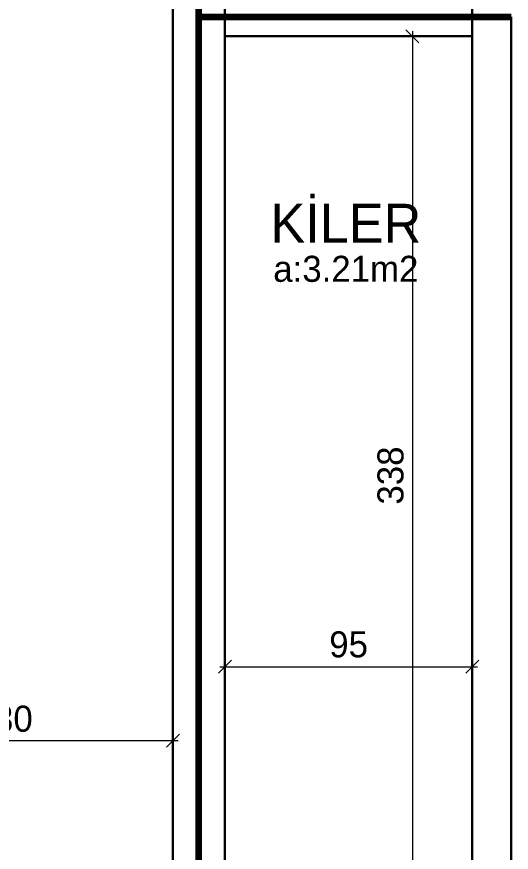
# Model space of a CAD drawing. Header units: centimetres. Extents: x 562865 to 1310255, y -148070 to 32737.
# Drawn here: x 621793 to 621983, y 18172 to 18493 of the extents above; entities that cross this region are included whole.
import ezdxf
from ezdxf.enums import TextEntityAlignment as Align

# ---------------------------------------------------------------- set-up
doc = ezdxf.new("R2010")
doc.units = ezdxf.units.CM
doc.header["$LTSCALE"] = 2.5
doc.layers.get('0').update_dxf_attribs({"color": 86})
doc.layers.add('alan', color=7, linetype='Continuous')
doc.layers.add('mahal', color=7, linetype='Continuous')
for name, color, linetype, lineweight in [('DUVAR', 4, 'Continuous', 30), ('iç ölçü', 106, 'Continuous', 18), ('kolon', 1, 'Continuous', 53)]:
    doc.layers.add(name, color=color, linetype=linetype, lineweight=lineweight)
doc.styles.add('PINAR', font='comic.ttf')
doc.dimstyles.new('TEMİZ ÖLÇÜ', dxfattribs={"dimtxt": 10, "dimasz": 5, "dimexe": 1.8, "dimexo": 0.625, "dimgap": 3, "dimtad": 1, "dimdec": 0, "dimrnd": 0.5, "dimzin": 1, "dimdsep": 46, "dimtxsty": 'PINAR', "dimblk": 'OBLIQUE', "dimcen": 0.9, "dimdle": 2, "dimclrd": 256, "dimclre": 256, "dimclrt": 7, "dimadec": 0, "dimazin": 0, "dimtfac": 1, "dimtdec": 0, "dimtofl": 0, "dimtmove": 2, "dimatfit": 2, "dimfxl": 10, "dimfxlon": 1, "dimlwd": -1, "dimlwe": -1, "dimarcsym": 0})

# ---------------------------------------------------------------- blocks, each defined once
blk = doc.blocks.new('_Oblique')
at = {"color": 0, "linetype": 'ByBlock', "lineweight": -2}
blk.add_line((-0.5, -0.5), (0.5, 0.5), dxfattribs=at)
blk = doc.blocks.new('*D1424')
at = {"layer": 'Defpoints', "color": 0}
for p in [(621872.96, 18272.01), (621967.96, 18272.01), (621967.96, 18243.31)]:
    blk.add_point(p, dxfattribs=at)
at = {"layer": 'iç ölçü'}
for p, q in [((621872.96, 18253.31), (621872.96, 18241.51)), ((621967.96, 18253.31), (621967.96, 18241.51)), ((621870.96, 18243.31), (621969.96, 18243.31))]:
    blk.add_line(p, q, dxfattribs=at)
at = {"layer": 'iç ölçü', "linetype": 'ByBlock', "xscale": 5, "yscale": 5, "zscale": 5, "rotation": 180}
blk.add_blockref('_Oblique', (621872.96, 18243.31), dxfattribs=at)
at = {"layer": 'iç ölçü', "linetype": 'ByBlock', "xscale": 5, "yscale": 5, "zscale": 5}
blk.add_blockref('_Oblique', (621967.96, 18243.31), dxfattribs=at)
at = {"layer": 'iç ölçü', "color": 7, "insert": (621920.46, 18251.85), "char_height": 10, "attachment_point": 5, "style": 'PINAR'}
blk.add_mtext('95', dxfattribs=at)
blk = doc.blocks.new('*D1361')
at = {"layer": 'Defpoints', "color": 0}
for p in [(621722.96, 18214.86), (621722.96, 18197.37), (621852.96, 18197.37)]:
    blk.add_point(p, dxfattribs=at)
at = {"layer": 'iç ölçü'}
for p, q in [((621722.96, 18204.86), (621722.96, 18216.66)), ((621852.96, 18204.86), (621852.96, 18216.66)), ((621854.96, 18214.86), (621720.96, 18214.86))]:
    blk.add_line(p, q, dxfattribs=at)
at = {"layer": 'iç ölçü', "linetype": 'ByBlock', "xscale": 5, "yscale": 5, "zscale": 5, "rotation": 180}
blk.add_blockref('_Oblique', (621722.96, 18214.86), dxfattribs=at)
at = {"layer": 'iç ölçü', "linetype": 'ByBlock', "xscale": 5, "yscale": 5, "zscale": 5}
blk.add_blockref('_Oblique', (621852.96, 18214.86), dxfattribs=at)
at = {"layer": 'iç ölçü', "color": 7, "insert": (621787.96, 18223.29), "char_height": 10, "attachment_point": 5, "style": 'PINAR'}
blk.add_mtext('130', dxfattribs=at)
blk = doc.blocks.new('*D1362')
at = {"layer": 'Defpoints', "color": 0}
for p in [(621967.96, 18485.51), (621944.96, 18148.01), (621967.96, 18148.01)]:
    blk.add_point(p, dxfattribs=at)
at = {"layer": 'iç ölçü'}
for p, q in [((621954.96, 18485.51), (621943.16, 18485.51)), ((621944.96, 18487.51), (621944.96, 18146.01)), ((621954.96, 18148.01), (621943.16, 18148.01))]:
    blk.add_line(p, q, dxfattribs=at)
at = {"layer": 'iç ölçü', "linetype": 'ByBlock', "xscale": 5, "yscale": 5, "zscale": 5}
for p, rotation in [((621944.96, 18485.51), 90), ((621944.96, 18148.01), 270)]:
    blk.add_blockref('_Oblique', p, dxfattribs=dict(at, rotation=rotation))
at = {"layer": 'iç ölçü', "color": 7, "insert": (621936.6, 18316.76), "char_height": 10, "attachment_point": 5, "rotation": 90, "style": 'PINAR'}
blk.add_mtext('338', dxfattribs=at)

msp = doc.modelspace()

# ---------------------------------------------------------------- linework, layer by layer
at = {"layer": 'DUVAR'}
for p, q in [((621967.96, 18848.01), (621967.96, 18138.01)), ((621852.96, 18845.01), (621852.96, 18141.01)), ((621872.96, 18845.01), (621872.96, 18141.01)), ((621982.96, 18493.01), (621982.96, 18138.01)), ((621872.96, 18485.51), (621967.96, 18485.51))]:
    msp.add_line(p, q, dxfattribs=at)
at = {"layer": 'kolon', "color": 6, "lineweight": 100}
msp.add_line((621862.96, 18493.01), (621982.96, 18493.01), dxfattribs=at)
msp.add_lwpolyline([(621492.96, 17863.01), (621862.96, 17863.01), (621862.96, 19123.01), (621492.96, 19123.01)], close=True, dxfattribs=at)

# ---------------------------------------------------------------- texts
at = {"layer": 'alan', "style": 'PINAR'}
msp.add_text('a:3.21m2', height=10, dxfattribs=at).set_placement((621919.4, 18391.17), align=Align.CENTER)
at = {"layer": 'mahal', "style": 'PINAR'}
msp.add_text('KİLER', height=15, dxfattribs=at).set_placement((621919.4, 18406.17), align=Align.CENTER)

# ---------------------------------------------------------------- dimensions: what is measured, and where the dimension line sits
at = {"layer": 'iç ölçü'}
dim = msp.add_linear_dim(base=(621944.962, 18148.0114), p1=(621967.9564, 18485.5113), p2=(621967.9564, 18148.0114), angle=90, dimstyle='TEMİZ ÖLÇÜ', override={"dimarcsym": 1}, dxfattribs=at)
dim.commit()
dim.dimension.update_dxf_attribs({"geometry": '*D1362', "text_midpoint": (621936.6034, 18316.7613)})
for base, p1, p2, picture, middle in [((621967.96, 18243.31), (621872.96, 18272.01), (621967.96, 18272.01), '*D1424', (621920.46, 18251.85)), ((621722.96, 18214.86), (621852.96, 18197.37), (621722.96, 18197.37), '*D1361', (621787.96, 18223.29))]:
    dim = msp.add_linear_dim(base=base, p1=p1, p2=p2, dimstyle='TEMİZ ÖLÇÜ', override={"dimarcsym": 1}, dxfattribs=at)
    dim.commit()
    dim.dimension.update_dxf_attribs({"geometry": picture, "text_midpoint": middle})

doc.saveas('drawing.dxf')
